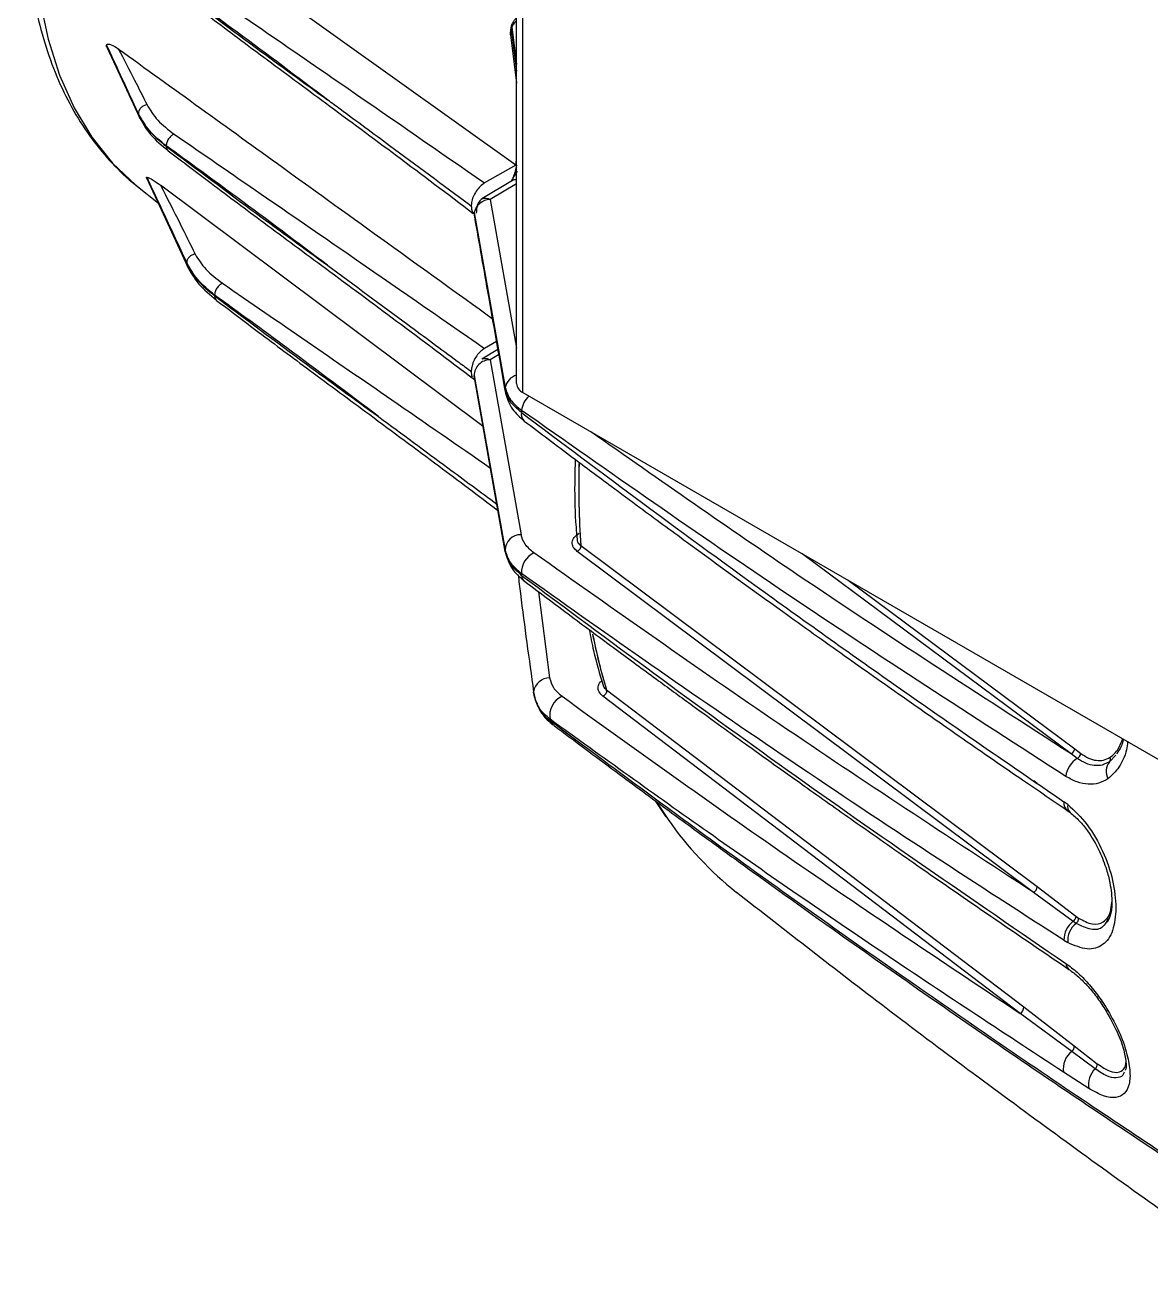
# Model space of a CAD drawing. Extents: x 17.3 to 113.1, y 4.8 to 84.5.
# Drawn here: x 18.523 to 22.114, y 65.107 to 69.109 of the extents above; entities that cross this region are included whole.
import ezdxf

# ---------------------------------------------------------------- set-up
doc = ezdxf.new("R2010")
doc.units = 0
doc.header["$MEASUREMENT"] = 0
doc.layers.add('OBJECT', color=7, linetype='CONTINUOUS')

msp = doc.modelspace()

# ---------------------------------------------------------------- linework, layer by layer
at = {"layer": 'OBJECT'}
for p, q in [((20.0903, 67.9657), (20.0903, 73.4978)), ((20.1108, 67.9371), (20.1108, 73.4692)), ((20.0879, 68.6628), (18.8152, 69.5717)), ((20.0715, 69.0785), (20.0903, 68.9235)), ((20.0735, 69.0957), (20.0903, 68.9626)), ((20.0754, 69.1022), (20.0903, 68.9843)), ((18.7849, 69.0368), (18.8881, 68.8144)), ((18.8842, 68.8258), (18.8842, 68.8267)), ((18.9732, 68.7227), (18.9732, 68.7238)), ((20.0879, 68.6628), (20.0903, 68.6805)), ((20.0879, 68.6628), (19.9887, 68.6055)), ((20.0803, 68.6222), (20.0936, 68.6435)), ((20.0903, 68.6626), (20.0888, 68.6524)), ((18.8818, 68.5942), (18.9482, 68.5412)), ((18.8818, 68.5942), (18.8859, 68.5909)), ((18.9117, 68.6202), (19.0423, 68.3369)), ((19.9842, 67.8284), (18.9553, 68.5981)), ((20.0779, 68.6138), (19.9801, 68.5546)), ((20.0903, 68.6028), (20.0063, 68.5526)), ((20.0764, 68.6125), (20.0727, 68.6102)), ((20.0063, 68.5526), (20.0903, 68.0791)), ((19.9461, 68.532), (19.9461, 68.5318)), ((20.054, 67.9479), (19.9555, 68.5103)), ((19.9556, 68.5109), (20.0544, 67.9528)), ((19.0386, 68.3479), (19.0386, 68.3517)), ((19.1275, 68.2456), (19.1275, 68.2479)), ((20.0306, 68.074), (19.9801, 68.0433)), ((20.0261, 68.0996), (19.9887, 68.078)), ((20.0335, 68.0576), (20.0062, 68.0413)), ((20.0062, 68.0413), (20.1048, 67.4838)), ((19.9461, 68.0043), (19.9461, 68.0045)), ((19.9555, 67.9912), (20.054, 67.4345)), ((20.0544, 67.4301), (19.9556, 67.9907)), ((20.1108, 67.9371), (22.3065, 66.6696)), ((20.2954, 67.4492), (20.2955, 67.4483)), ((20.2956, 67.4491), (21.7508, 66.3614)), ((20.2957, 67.4482), (20.2956, 67.4491)), ((21.7392, 66.3432), (20.284, 67.4307)), ((21.8593, 66.7848), (21.0014, 67.4231)), ((21.148, 67.3384), (21.8708, 66.8006)), ((20.1607, 67.3018), (20.1962, 67.0272)), ((20.1451, 66.9827), (20.151, 66.9541)), ((20.1512, 66.9565), (20.1532, 66.9507)), ((21.697, 65.9573), (20.3663, 66.9686)), ((20.3772, 66.9894), (20.3778, 66.9861)), ((20.3774, 66.9893), (21.7082, 65.9776)), ((20.3779, 66.986), (20.3774, 66.9893)), ((20.1529, 66.9484), (20.1622, 66.9315)), ((21.8708, 66.8006), (21.8903, 66.7861)), ((21.8792, 66.7704), (21.8593, 66.7848)), ((21.9822, 66.7595), (21.9699, 66.7542)), ((22.0018, 66.7804), (21.9822, 66.7595)), ((22.0084, 66.7912), (22.0048, 66.7835)), ((21.7508, 66.6905), (21.7405, 66.6986)), ((20.5331, 66.6353), (20.5668, 66.5839)), ((21.8487, 66.6233), (21.8364, 66.6322)), ((20.5377, 66.6301), (20.5741, 66.5754)), ((21.8463, 66.6053), (21.856, 66.5983)), ((21.7508, 66.3614), (21.875, 66.2673)), ((21.8659, 66.2507), (21.7392, 66.3432)), ((21.8752, 66.2443), (21.8659, 66.2507)), ((21.875, 66.2673), (21.8835, 66.2612)), ((21.9763, 66.2557), (21.9729, 66.2577)), ((21.9805, 66.2617), (21.9748, 66.2537)), ((21.8364, 66.1902), (21.8487, 66.1828)), ((21.8613, 65.8356), (21.697, 65.9573)), ((21.7082, 65.9776), (21.8695, 65.8538)), ((21.9363, 65.7798), (21.8613, 65.8356)), ((21.8695, 65.8538), (21.943, 65.7968)), ((21.9155, 65.7178), (21.8352, 65.7694))]:
    msp.add_line(p, q, dxfattribs=at)
at = {"layer": 'OBJECT', "flags": 128}
for points in [[(18.9582, 70.846), (18.8758, 70.6931), (18.8015, 70.5372), (18.736, 70.3793), (18.6797, 70.2207), (18.6331, 70.0625), (18.5965, 69.9059), (18.5701, 69.7521), (18.5542, 69.6022), (18.5489, 69.4574), (18.5542, 69.3187), (18.5701, 69.1872), (18.5965, 69.0638), (18.6331, 68.9495), (18.6797, 68.8451), (18.736, 68.7515), (18.8015, 68.6692), (18.8758, 68.599), (18.8818, 68.5942)], [(20.0715, 69.0785), (20.0713, 69.0859), (20.0735, 69.0957)], [(20.0903, 68.656), (20.089, 68.6542), (20.0883, 68.6522)], [(20.0803, 68.6222), (20.0797, 68.623), (20.0794, 68.6236), (20.0795, 68.6241), (20.0796, 68.6243)], [(19.9461, 68.532), (19.9437, 68.5337), (19.9418, 68.5351)], [(19.9555, 68.5103), (19.9556, 68.5015), (19.9564, 68.4975)], [(20.054, 67.9479), (20.0543, 67.9392), (20.055, 67.9356)], [(20.0544, 67.4301), (20.0561, 67.4225), (20.0563, 67.4219)], [(20.1466, 66.9719), (20.1451, 66.9813), (20.1451, 66.9827)], [(20.2103, 66.8753), (20.2092, 66.876), (20.2071, 66.8775)], [(21.9771, 65.9662), (21.9741, 65.965), (21.9721, 65.9644), (21.9712, 65.9645), (21.9712, 65.9645)]]:
    msp.add_lwpolyline(points, dxfattribs=at)
at = {"layer": 'OBJECT'}
for centre, radius, start, end in [((20.0957, 68.6516), 0.00741, 175.4409, 223.566), ((20.0638, 68.6241), 0.0166, 315.9456, 353.4648), ((20.0072, 68.4998), 0.0528, 91.0022, 167.843), ((20.0057, 67.9912), 0.0502, 89.4121, 179.9248), ((20.1028, 67.945), 0.0489, 104.7241, 170.8353), ((23.7552, 67.6392), 3.714, 175.1565, 175.2318), ((20.1254, 67.9692), 0.0352, 185.6954, 245.6246), ((20.18, 67.8716), 0.0739, 132.5372, 173.2811), ((20.1349, 67.8682), 0.0294, 169.3272, 228.4402), ((23.5351, 67.5924), 3.4405, 175.2008, 175.3118), ((23.0251, 67.6399), 2.7363, 178.511, 183.9952), ((23.0239, 67.6397), 2.735, 178.546, 183.9961), ((20.1045, 67.4334), 0.0505, 89.6487, 178.6563), ((22.8061, 67.6886), 2.7638, 185.2739, 185.3654), ((20.287, 67.438), 0.0141, 52.187, 53.1368), ((20.1773, 67.362), 0.0712, 116.1928, 181.4315), ((22.6254, 67.5884), 2.5297, 185.1751, 185.3118), ((20.1321, 67.3551), 0.0255, 181.9765, 231.0386), ((22.198, 67.5381), 1.9016, 191.2754, 196.7699), ((22.1912, 67.5362), 1.8945, 191.276, 196.7803), ((20.1963, 66.9755), 0.0517, 90.1476, 172.0304), ((20.2634, 66.9073), 0.0671, 114.3534, 190.5241), ((20.3722, 66.9828), 0.0083, 50.8683, 52.5132), ((21.8794, 67.4348), 1.7665, 197.792, 198.0173), ((20.2218, 66.8956), 0.0234, 197.7476, 230.9092), ((21.8501, 66.8035), 0.0209, 296.0762, 352.0007), ((21.9195, 66.7045), 0.0773, 121.3911, 173.6443), ((21.8695, 66.7891), 0.021, 297.4461, 351.8018), ((22.0183, 66.7288), 0.0474, 139.6871, 209.5943), ((21.9721, 66.7685), 0.0135, 318.0948, 25.1795), ((21.8623, 66.6267), 0.0264, 167.8749, 240.4355), ((21.873, 66.6168), 0.0251, 164.9287, 227.5819), ((21.4726, 67.2015), 1.0951, 214.8682, 231.6115), ((21.7305, 66.3615), 0.0202, 295.3153, 359.6635), ((21.9112, 66.1913), 0.0748, 127.3147, 180.8474), ((21.9202, 66.1885), 0.0717, 128.8736, 184.5848), ((21.8547, 66.2677), 0.0204, 303.4638, 358.8438), ((21.8639, 66.2604), 0.0196, 305.2618, 2.3787), ((21.8672, 66.1171), 0.0245, 181.3868, 233.2193), ((21.6892, 65.9748), 0.0192, 293.7437, 8.133), ((21.9036, 65.7806), 0.0693, 127.5624, 189.2919), ((21.8508, 65.8513), 0.0189, 303.9027, 7.5301), ((21.9248, 65.7942), 0.0184, 308.7664, 8.1638), ((21.9819, 65.73), 0.0675, 132.498, 190.3863)]:
    msp.add_arc(centre, radius, start, end, dxfattribs=at)
for centre, major_axis, start_param, end_param in [((17.9206, 71.1661), (-0.7463, 2.324), 3.50162, 3.503571), ((18.1707, 71.014), (-0.7659, 2.3851), 3.08982, 3.090948)]:
    msp.add_ellipse(centre, major_axis=major_axis, ratio=0.199933, start_param=start_param, end_param=end_param, dxfattribs=at)
for points, knots in [([(18.8976, 70.8181), (18.8959, 70.8151), (18.8683, 70.7662), (18.8191, 70.6692), (18.7534, 70.5267), (18.6955, 70.3824), (18.6454, 70.2374), (18.6034, 70.0926), (18.5698, 69.9487), (18.545, 69.8066), (18.529, 69.6671), (18.5222, 69.5311), (18.5246, 69.3993), (18.5364, 69.2726), (18.5576, 69.1518), (18.5882, 69.0378), (18.628, 68.9315), (18.6769, 68.8338), (18.7341, 68.7452), (18.8, 68.6676), (18.8513, 68.6163), (18.8825, 68.5943), (18.8869, 68.5912)], [0, 0, 0, 0, 0.003666, 0.058545, 0.113449, 0.168377, 0.223344, 0.278361, 0.333441, 0.388592, 0.443822, 0.499132, 0.554514, 0.609946, 0.665364, 0.720681, 0.775777, 0.83051, 0.884738, 0.938365, 0.991378, 1, 1, 1, 1]), ([(18.998, 69.2891), (19.1832, 69.1616), (19.514, 68.934), (19.8437, 68.7059), (19.9887, 68.6055)], [0, 0, 0, 0, 0.560008, 1, 1, 1, 1]), ([(19.4876, 68.8707), (19.3915, 68.943), (19.2201, 69.0721), (19.0486, 69.1966), (18.9732, 69.2513)], [0, 0, 0, 0, 0.560058, 1, 1, 1, 1]), ([(18.9732, 69.2502), (19.0692, 69.1782), (19.2407, 69.0496), (19.4121, 68.9254), (19.4876, 68.8707)], [0, 0, 0, 0, 0.5599417, 1, 1, 1, 1]), ([(18.9795, 69.2357), (19.0252, 69.2011), (19.1265, 69.1243), (19.2939, 68.9995), (19.4912, 68.8535), (19.7146, 68.6885), (19.8711, 68.5702), (19.9526, 68.5086)], [0, 0, 0, 0, 0.141474, 0.313268, 0.515383, 0.747816, 1, 1, 1, 1]), ([(20.0904, 69.1312), (20.0893, 69.1304), (20.0855, 69.1275), (20.0799, 69.1198), (20.0746, 69.1092), (20.072, 69.0986), (20.0712, 69.0905), (20.071, 69.084), (20.0713, 69.0804), (20.0715, 69.0784)], [0, 0, 0, 0, 0.0700503, 0.2484412, 0.4743853, 0.6656814, 0.7979083, 0.8858306, 1, 1, 1, 1]), ([(20.0903, 69.122), (20.0903, 69.122), (20.086, 69.1195), (20.0805, 69.1126), (20.077, 69.1055), (20.0754, 69.1022)], [0, 0, 0, 0, 0.000813, 0.551691, 1, 1, 1, 1]), ([(20.0754, 69.1022), (20.0754, 69.1025), (20.0753, 69.1029), (20.0751, 69.1031), (20.0749, 69.103), (20.0747, 69.1028), (20.0745, 69.1023), (20.0742, 69.1017), (20.074, 69.1007), (20.0737, 69.0995), (20.0735, 69.098), (20.0734, 69.0967), (20.0735, 69.096), (20.0735, 69.0957)], [0, 0, 0, 0, 0.13574, 0.194591, 0.250843, 0.311563, 0.37511, 0.438068, 0.500883, 0.619799, 0.750938, 0.873701, 1, 1, 1, 1]), ([(18.7842, 69.0372), (18.7838, 69.0381), (18.783, 69.04), (18.7826, 69.0422), (18.7827, 69.0433), (18.7827, 69.0437)], [0, 0, 0, 0, 0.376958, 0.756016, 1, 1, 1, 1]), ([(18.7827, 69.0437), (18.8017, 69.0031), (18.8355, 68.9307), (18.8693, 68.8579), (18.8842, 68.8258)], [0, 0, 0, 0, 0.560014, 1, 1, 1, 1]), ([(18.7831, 69.0455), (18.7834, 69.0463), (18.7842, 69.0484), (18.7892, 69.0492), (18.8009, 69.0461), (18.8126, 69.0384), (18.8203, 69.0334)], [0, 0, 0, 0, 0.0729686, 0.1943384, 0.4686987, 1, 1, 1, 1]), ([(18.8842, 68.8267), (18.8653, 68.8677), (18.8316, 68.9409), (18.7979, 69.0136), (18.7831, 69.0455)], [0, 0, 0, 0, 0.5600153, 1, 1, 1, 1]), ([(18.8203, 69.0334), (18.9949, 68.9074), (19.3923, 68.6207), (19.7901, 68.3342), (20.0131, 68.1736)], [0, 0, 0, 0, 0.439405, 1, 1, 1, 1]), ([(18.8203, 69.0334), (18.8378, 69.0001), (18.8689, 68.9408), (18.8987, 68.8812), (18.9119, 68.855)], [0, 0, 0, 0, 0.560038, 1, 1, 1, 1]), ([(18.9119, 68.855), (18.9084, 68.8541), (18.903, 68.8527), (18.8965, 68.8487), (18.8921, 68.8449), (18.8885, 68.8406), (18.8851, 68.8345), (18.8846, 68.8298), (18.8842, 68.8267)], [0, 0, 0, 0, 0.239578, 0.368434, 0.499997, 0.631562, 0.76042, 1, 1, 1, 1]), ([(18.9119, 68.855), (18.9221, 68.8381), (18.9424, 68.8044), (18.9795, 68.7758), (18.998, 68.7616)], [0, 0, 0, 0, 0.5007266, 1, 1, 1, 1]), ([(19.9418, 68.5351), (19.9414, 68.5353), (19.8561, 68.5984), (19.7183, 68.7002), (19.5676, 68.8115), (19.5015, 68.8603), (19.488, 68.8704), (19.4876, 68.8707)], [0, 0, 0, 0, 0.002275, 0.563506, 0.91051, 0.997261, 1, 1, 1, 1]), ([(18.9732, 68.7238), (18.9538, 68.7397), (18.9152, 68.7714), (18.8945, 68.8083), (18.8842, 68.8267)], [0, 0, 0, 0, 0.499957, 1, 1, 1, 1]), ([(18.8842, 68.8258), (18.8945, 68.8074), (18.9152, 68.7704), (18.9538, 68.7386), (18.9732, 68.7227)], [0, 0, 0, 0, 0.500043, 1, 1, 1, 1]), ([(18.8842, 68.8258), (18.8845, 68.8229), (18.885, 68.8187), (18.8874, 68.8155), (18.8882, 68.8145)], [0, 0, 0, 0, 0.695486, 1, 1, 1, 1]), ([(18.8859, 68.818), (18.8968, 68.7983), (18.9186, 68.7591), (18.9589, 68.7254), (18.979, 68.7087)], [0, 0, 0, 0, 0.501298, 1, 1, 1, 1]), ([(18.8882, 68.8145), (18.8883, 68.8142), (18.8893, 68.8127), (18.8917, 68.8107), (18.8942, 68.8095), (18.8953, 68.809)], [0, 0, 0, 0, 0.097608, 0.633584, 1, 1, 1, 1]), ([(18.998, 68.7616), (18.9948, 68.7598), (18.99, 68.757), (18.9841, 68.7511), (18.9802, 68.7459), (18.977, 68.7402), (18.9739, 68.7326), (18.9735, 68.7273), (18.9732, 68.7238)], [0, 0, 0, 0, 0.239486, 0.368381, 0.500001, 0.631618, 0.760514, 1, 1, 1, 1]), ([(18.998, 68.7616), (19.1832, 68.6341), (19.514, 68.4065), (19.8437, 68.1784), (19.9887, 68.078)], [0, 0, 0, 0, 0.560008, 1, 1, 1, 1]), ([(19.4876, 68.3432), (19.3915, 68.4155), (19.2201, 68.5447), (19.0486, 68.6691), (18.9732, 68.7238)], [0, 0, 0, 0, 0.560058, 1, 1, 1, 1]), ([(18.9732, 68.7227), (19.0692, 68.6507), (19.2407, 68.5221), (19.4121, 68.3979), (19.4876, 68.3432)], [0, 0, 0, 0, 0.5599417, 1, 1, 1, 1]), ([(18.9732, 68.7227), (18.9735, 68.7196), (18.9739, 68.7149), (18.9767, 68.7104), (18.9787, 68.709), (18.9796, 68.7084)], [0, 0, 0, 0, 0.508249, 0.781798, 1, 1, 1, 1]), ([(18.9795, 68.7083), (19.0252, 68.6736), (19.1265, 68.5968), (19.294, 68.4721), (19.4912, 68.326), (19.7158, 68.1601), (19.8736, 68.0409), (19.9562, 67.9784)], [0, 0, 0, 0, 0.1409457, 0.3120985, 0.5134602, 0.7450257, 1, 1, 1, 1]), ([(20.0883, 68.6522), (20.0876, 68.6483), (20.0859, 68.6393), (20.0819, 68.6297), (20.0796, 68.6243)], [0, 0, 0, 0, 0.436573, 1, 1, 1, 1]), ([(18.9118, 68.6202), (18.9116, 68.6204), (18.9109, 68.6212), (18.9102, 68.6224), (18.9098, 68.6239), (18.9105, 68.6241), (18.9109, 68.6242)], [0, 0, 0, 0, 0.071886, 0.242741, 0.497649, 1, 1, 1, 1]), ([(18.9109, 68.6242), (18.9347, 68.5728), (18.9773, 68.481), (19.0198, 68.3886), (19.0386, 68.3479)], [0, 0, 0, 0, 0.560009, 1, 1, 1, 1]), ([(18.9115, 68.6242), (18.914, 68.6235), (18.922, 68.6211), (18.9386, 68.6104), (18.952, 68.6005), (18.9553, 68.5981)], [0, 0, 0, 0, 0.259599, 0.819529, 1, 1, 1, 1]), ([(19.0386, 68.3517), (19.0148, 68.4028), (18.9725, 68.494), (18.9301, 68.5844), (18.9115, 68.6242)], [0, 0, 0, 0, 0.560013, 1, 1, 1, 1]), ([(18.9553, 68.5981), (18.9761, 68.5572), (19.0132, 68.4843), (19.0494, 68.4111), (19.0653, 68.3789)], [0, 0, 0, 0, 0.560018, 1, 1, 1, 1]), ([(19.9887, 68.6055), (19.9839, 68.6022), (19.9742, 68.5955), (19.9614, 68.5795), (19.9517, 68.5614), (19.9468, 68.5448), (19.9463, 68.5356), (19.9461, 68.532)], [0, 0, 0, 0, 0.217202, 0.434334, 0.650167, 0.86439, 1, 1, 1, 1]), ([(20.0755, 68.6119), (20.0756, 68.6125), (20.0763, 68.6168), (20.0785, 68.6197), (20.0803, 68.6222)], [0, 0, 0, 0, 0.148963, 1, 1, 1, 1]), ([(20.0756, 68.6125), (20.0758, 68.6131), (20.0765, 68.6149), (20.0769, 68.6145), (20.0772, 68.6142)], [0, 0, 0, 0, 0.35415, 1, 1, 1, 1]), ([(20.0903, 68.6148), (20.089, 68.6151), (20.0853, 68.6161), (20.0804, 68.6153), (20.0773, 68.6132), (20.0764, 68.6125)], [0, 0, 0, 0, 0.263749, 0.76922, 1, 1, 1, 1]), ([(19.9806, 68.5549), (19.9772, 68.5522), (19.9704, 68.547), (19.965, 68.5345), (19.9627, 68.5217), (19.9624, 68.5132), (19.9623, 68.5095)], [0, 0, 0, 0, 0.297146, 0.574414, 0.814611, 1, 1, 1, 1]), ([(19.9805, 68.5545), (19.9815, 68.5552), (19.9843, 68.557), (19.9902, 68.5577), (19.9979, 68.5567), (20.0035, 68.554), (20.0063, 68.5526)], [0, 0, 0, 0, 0.156124, 0.424595, 0.705887, 1, 1, 1, 1]), ([(19.9418, 68.5351), (19.9426, 68.5345), (19.944, 68.5334), (19.9454, 68.5323), (19.9461, 68.5318)], [0, 0, 0, 0, 0.560015, 1, 1, 1, 1]), ([(19.9461, 68.5318), (19.9465, 68.5273), (19.9473, 68.5176), (19.9515, 68.5089), (19.9558, 68.5068), (19.9566, 68.5064)], [0, 0, 0, 0, 0.418217, 0.892116, 1, 1, 1, 1]), ([(19.9555, 68.5103), (19.9555, 68.5103), (19.9555, 68.5104), (19.9555, 68.5105), (19.9555, 68.5106), (19.9555, 68.5107), (19.9555, 68.5108), (19.9555, 68.5109), (19.9555, 68.511), (19.9556, 68.511), (19.9556, 68.511), (19.9556, 68.511), (19.9556, 68.511), (19.9556, 68.511), (19.9556, 68.5109)], [0, 0, 0, 0, 0.14846, 0.270216, 0.325866, 0.380992, 0.499258, 0.560332, 0.615032, 0.666467, 0.718978, 0.77612, 0.84064, 1, 1, 1, 1]), ([(19.9563, 68.4976), (19.9711, 68.4128), (20.0039, 68.2255), (20.0369, 68.0382), (20.055, 67.9357)], [0, 0, 0, 0, 0.452479, 1, 1, 1, 1]), ([(19.0653, 68.3789), (19.0619, 68.378), (19.0567, 68.3767), (19.0504, 68.3729), (19.0462, 68.3692), (19.0427, 68.365), (19.0394, 68.3591), (19.0389, 68.3546), (19.0386, 68.3517)], [0, 0, 0, 0, 0.239572, 0.368432, 0.499999, 0.63156, 0.760426, 1, 1, 1, 1]), ([(19.0653, 68.3789), (19.0756, 68.362), (19.0963, 68.3284), (19.1337, 68.2999), (19.1523, 68.2857)], [0, 0, 0, 0, 0.501105, 1, 1, 1, 1]), ([(19.1275, 68.2479), (19.1082, 68.2639), (19.0696, 68.2959), (19.0489, 68.3331), (19.0386, 68.3517)], [0, 0, 0, 0, 0.499961, 1, 1, 1, 1]), ([(19.0386, 68.3479), (19.0489, 68.3296), (19.0696, 68.2929), (19.1082, 68.2614), (19.1275, 68.2456)], [0, 0, 0, 0, 0.500039, 1, 1, 1, 1]), ([(19.0386, 68.3479), (19.0388, 68.3451), (19.0393, 68.3411), (19.0417, 68.3379), (19.0424, 68.3369)], [0, 0, 0, 0, 0.695996, 1, 1, 1, 1]), ([(19.0402, 68.3403), (19.0511, 68.3208), (19.0729, 68.2818), (19.1132, 68.2483), (19.1333, 68.2315)], [0, 0, 0, 0, 0.50137, 1, 1, 1, 1]), ([(19.0424, 68.3369), (19.0425, 68.3367), (19.0435, 68.3352), (19.0458, 68.3333), (19.0483, 68.3321), (19.0494, 68.3316)], [0, 0, 0, 0, 0.097053, 0.624298, 1, 1, 1, 1]), ([(19.4876, 68.3432), (19.488, 68.3429), (19.5734, 68.2798), (19.7114, 68.1779), (19.862, 68.0666), (19.928, 68.0178), (19.9414, 68.0078), (19.9418, 68.0076)], [0, 0, 0, 0, 0.002739, 0.563971, 0.910975, 0.997725, 1, 1, 1, 1]), ([(19.1523, 68.2857), (19.1492, 68.2839), (19.1443, 68.2811), (19.1385, 68.2752), (19.1345, 68.27), (19.1313, 68.2643), (19.1283, 68.2567), (19.1278, 68.2514), (19.1275, 68.2479)], [0, 0, 0, 0, 0.239486, 0.368379, 0.5, 0.631622, 0.760508, 1, 1, 1, 1]), ([(19.1523, 68.2857), (19.3326, 68.1618), (19.6182, 67.9656), (19.9027, 67.7689), (20.0075, 67.6964)], [0, 0, 0, 0, 0.631556, 1, 1, 1, 1]), ([(19.6502, 67.8606), (19.5526, 67.9342), (19.3784, 68.0657), (19.2042, 68.1923), (19.1275, 68.2479)], [0, 0, 0, 0, 0.560064, 1, 1, 1, 1]), ([(19.1275, 68.2456), (19.2251, 68.1726), (19.3993, 68.0421), (19.5735, 67.9161), (19.6502, 67.8606)], [0, 0, 0, 0, 0.559937, 1, 1, 1, 1]), ([(19.1275, 68.2456), (19.1278, 68.2425), (19.1283, 68.2378), (19.1311, 68.2333), (19.1331, 68.2319), (19.1339, 68.2312)], [0, 0, 0, 0, 0.508242, 0.781794, 1, 1, 1, 1]), ([(19.1339, 68.2311), (19.1784, 68.1974), (19.2769, 68.1227), (19.4398, 68.0014), (19.6317, 67.8595), (19.8326, 67.7113), (19.9685, 67.6086), (20.0313, 67.5612)], [0, 0, 0, 0, 0.149262, 0.330514, 0.543757, 0.788987, 1, 1, 1, 1]), ([(19.9887, 68.078), (19.9845, 68.0752), (19.9756, 68.0691), (19.963, 68.0544), (19.9528, 68.0365), (19.947, 68.019), (19.9463, 68.0089), (19.9461, 68.0045)], [0, 0, 0, 0, 0.1876001, 0.4047628, 0.6207737, 0.8351753, 1, 1, 1, 1]), ([(19.9807, 68.0435), (19.9811, 68.0438), (19.9832, 68.0454), (19.9886, 68.0463), (19.9968, 68.0458), (20.003, 68.0429), (20.0062, 68.0413)], [0, 0, 0, 0, 0.055337, 0.345773, 0.660666, 1, 1, 1, 1]), ([(19.9461, 68.0045), (19.9453, 68.0051), (19.9438, 68.0061), (19.9424, 68.0071), (19.9418, 68.0076)], [0, 0, 0, 0, 0.560018, 1, 1, 1, 1]), ([(19.9418, 68.0076), (19.9426, 68.007), (19.944, 68.0059), (19.9454, 68.0048), (19.9461, 68.0043)], [0, 0, 0, 0, 0.560015, 1, 1, 1, 1]), ([(19.9461, 68.0043), (19.9462, 67.9988), (19.9463, 67.9925), (19.949, 67.9887), (19.9493, 67.9883)], [0, 0, 0, 0, 0.887076, 1, 1, 1, 1]), ([(19.9556, 67.9907), (19.9556, 67.9907), (19.9556, 67.9908), (19.9556, 67.9909), (19.9556, 67.991), (19.9556, 67.991), (19.9555, 67.9911), (19.9555, 67.9912), (19.9555, 67.9912), (19.9555, 67.9913), (19.9555, 67.9913), (19.9555, 67.9914), (19.9555, 67.9913), (19.9555, 67.9913), (19.9555, 67.9912)], [0, 0, 0, 0, 0.156114, 0.220098, 0.277037, 0.329652, 0.38159, 0.436517, 0.497311, 0.615066, 0.669946, 0.725272, 0.848175, 1, 1, 1, 1]), ([(20.0544, 67.9528), (20.0586, 67.9395), (20.0669, 67.9132), (20.0934, 67.8912), (20.1066, 67.8803)], [0, 0, 0, 0, 0.503406, 1, 1, 1, 1]), ([(20.106, 67.8736), (20.0931, 67.8848), (20.0666, 67.9077), (20.0583, 67.9343), (20.054, 67.9479)], [0, 0, 0, 0, 0.488529, 1, 1, 1, 1]), ([(20.055, 67.9357), (20.0607, 67.9179), (20.0713, 67.8848), (20.1015, 67.8584), (20.1154, 67.8462)], [0, 0, 0, 0, 0.536103, 1, 1, 1, 1]), ([(20.106, 67.8736), (20.2347, 67.7769), (20.4997, 67.5777), (20.9169, 67.2741), (21.3638, 66.9564), (21.6762, 66.7421), (21.8364, 66.6322)], [0, 0, 0, 0, 0.22962, 0.472827, 0.72962, 1, 1, 1, 1]), ([(21.8427, 66.713), (21.5443, 66.9053), (20.9516, 67.2874), (20.387, 67.6835), (20.1066, 67.8803)], [0, 0, 0, 0, 0.50338, 1, 1, 1, 1]), ([(19.6502, 67.8606), (19.6506, 67.8603), (19.7244, 67.8058), (19.8503, 67.7128), (19.9757, 67.6201), (20.0277, 67.5816)], [0, 0, 0, 0, 0.003235, 0.586481, 1, 1, 1, 1]), ([(20.1154, 67.8462), (20.1667, 67.8075), (20.2586, 67.7382), (20.3817, 67.6464), (20.4778, 67.5751), (20.558, 67.516), (20.7093, 67.405), (20.902, 67.2653), (21.1318, 67.1013), (21.2792, 66.9973), (21.388, 66.9212), (21.4703, 66.8638), (21.5751, 66.7911), (21.7027, 66.7032), (21.7959, 66.6397), (21.8463, 66.6054)], [0, 0, 0, 0, 0.091691, 0.164516, 0.21848, 0.261782, 0.305976, 0.484375, 0.598107, 0.703048, 0.737316, 0.783985, 0.843321, 0.915325, 1, 1, 1, 1]), ([(21.8593, 66.7848), (21.5667, 66.9733), (21.0445, 67.3097), (20.5468, 67.6585), (20.3279, 67.8118)], [0, 0, 0, 0, 0.560269, 1, 1, 1, 1]), ([(20.2775, 67.7242), (20.2769, 67.6984), (20.2749, 67.6246), (20.2772, 67.5395), (20.2823, 67.4818), (20.2834, 67.469)], [0, 0, 0, 0, 0.295112, 0.844482, 1, 1, 1, 1]), ([(20.1458, 67.4259), (20.1354, 67.4347), (20.1145, 67.4522), (20.108, 67.4733), (20.1048, 67.4838)], [0, 0, 0, 0, 0.50157, 1, 1, 1, 1]), ([(20.284, 67.4307), (20.2792, 67.4351), (20.2695, 67.4438), (20.2667, 67.4598), (20.2728, 67.4756), (20.2843, 67.4841), (20.2901, 67.4883)], [0, 0, 0, 0, 0.249768, 0.499524, 0.749281, 1, 1, 1, 1]), ([(20.054, 67.4345), (20.0583, 67.4206), (20.0666, 67.3934), (20.0931, 67.3711), (20.106, 67.3602)], [0, 0, 0, 0, 0.511471, 1, 1, 1, 1]), ([(20.2835, 67.4691), (20.2838, 67.4657), (20.2844, 67.4585), (20.2915, 67.4525), (20.2954, 67.4492)], [0, 0, 0, 0, 0.455979, 1, 1, 1, 1]), ([(20.2957, 67.4482), (20.2955, 67.4465), (20.2953, 67.444), (20.2938, 67.4405), (20.2923, 67.4379), (20.2905, 67.4355), (20.2878, 67.4328), (20.2855, 67.4315), (20.284, 67.4307)], [0, 0, 0, 0, 0.24273, 0.372399, 0.504166, 0.63532, 0.763244, 1, 1, 1, 1]), ([(20.1066, 67.3542), (20.0934, 67.3657), (20.0669, 67.3889), (20.0586, 67.4163), (20.0544, 67.4301)], [0, 0, 0, 0, 0.496594, 1, 1, 1, 1]), ([(20.0563, 67.4219), (20.0624, 67.4039), (20.073, 67.3723), (20.1031, 67.3464), (20.1161, 67.3352)], [0, 0, 0, 0, 0.568308, 1, 1, 1, 1]), ([(21.7392, 66.3432), (21.4674, 66.5207), (20.9243, 66.8757), (20.4052, 67.2426), (20.1458, 67.4259)], [0, 0, 0, 0, 0.500229, 1, 1, 1, 1]), ([(20.0956, 67.3553), (20.098, 67.3355), (20.113, 67.2112), (20.1305, 67.087), (20.1451, 66.9827)], [0, 0, 0, 0, 0.159705, 1, 1, 1, 1]), ([(21.8364, 66.1902), (21.6762, 66.2935), (21.3638, 66.4949), (20.9169, 66.7942), (20.4997, 67.0806), (20.2347, 67.2688), (20.106, 67.3602)], [0, 0, 0, 0, 0.27038, 0.527173, 0.77038, 1, 1, 1, 1]), ([(20.1066, 67.3542), (20.387, 67.1461), (20.9516, 66.7271), (21.5443, 66.321), (21.8427, 66.1165)], [0, 0, 0, 0, 0.49662, 1, 1, 1, 1]), ([(20.1161, 67.3352), (20.1689, 67.2956), (20.2689, 67.2206), (20.4115, 67.115), (20.5377, 67.0223), (20.6471, 66.9424), (20.7397, 66.8753), (20.818, 66.8188), (20.9058, 66.7558), (21.0204, 66.674), (21.1768, 66.5634), (21.369, 66.4288), (21.5976, 66.2706), (21.7636, 66.1579), (21.8525, 66.0975)], [0, 0, 0, 0, 0.094184, 0.178279, 0.25229, 0.31622, 0.370071, 0.413844, 0.452487, 0.522312, 0.611971, 0.721467, 0.850805, 1, 1, 1, 1]), ([(20.3224, 67.1812), (20.3267, 67.1586), (20.3386, 67.0972), (20.3556, 67.0399), (20.3664, 67.0037)], [0, 0, 0, 0, 0.366847, 1, 1, 1, 1]), ([(20.1962, 67.0272), (20.199, 67.0165), (20.2047, 66.9951), (20.2254, 66.9773), (20.2357, 66.9684)], [0, 0, 0, 0, 0.498606, 1, 1, 1, 1]), ([(20.3663, 66.9686), (20.3614, 66.9731), (20.3516, 66.9822), (20.3501, 66.9984), (20.3542, 67.0108), (20.3612, 67.0164), (20.3626, 67.0175)], [0, 0, 0, 0, 0.306866, 0.61383, 0.920869, 1, 1, 1, 1]), ([(20.367, 67.0038), (20.3671, 67.0025), (20.3675, 66.9972), (20.3731, 66.9928), (20.3772, 66.9894)], [0, 0, 0, 0, 0.252823, 1, 1, 1, 1]), ([(20.1975, 66.8951), (20.1845, 66.9063), (20.1582, 66.9292), (20.1505, 66.9575), (20.1466, 66.9719)], [0, 0, 0, 0, 0.490951, 1, 1, 1, 1]), ([(20.2357, 66.9684), (20.4732, 66.7976), (20.9492, 66.4552), (21.4473, 66.1235), (21.697, 65.9573)], [0, 0, 0, 0, 0.498752, 1, 1, 1, 1]), ([(20.3779, 66.986), (20.3778, 66.9843), (20.3776, 66.9817), (20.376, 66.9782), (20.374, 66.9747), (20.3707, 66.9711), (20.3677, 66.9694), (20.3663, 66.9686)], [0, 0, 0, 0, 0.251191, 0.383289, 0.515914, 0.77076, 1, 1, 1, 1]), ([(20.1996, 66.8885), (20.1858, 66.8999), (20.1653, 66.9169), (20.1589, 66.9401), (20.1553, 66.9489), (20.1544, 66.9511)], [0, 0, 0, 0, 0.6050571, 0.9028562, 1, 1, 1, 1]), ([(20.1675, 66.9218), (20.1695, 66.9178), (20.1778, 66.9011), (20.1945, 66.8877), (20.2071, 66.8775)], [0, 0, 0, 0, 0.240066, 1, 1, 1, 1]), ([(21.8352, 65.7694), (21.6381, 65.8989), (21.2544, 66.1511), (20.709, 66.5267), (20.3647, 66.7746), (20.1975, 66.8951)], [0, 0, 0, 0, 0.351668, 0.685, 1, 1, 1, 1]), ([(22.4514, 65.3139), (22.2714, 65.432), (21.8887, 65.6832), (21.3196, 66.0747), (20.7474, 66.4808), (20.3797, 66.7544), (20.1996, 66.8885)], [0, 0, 0, 0, 0.231034, 0.491147, 0.750677, 1, 1, 1, 1]), ([(20.2103, 66.8753), (20.2758, 66.8262), (20.3975, 66.7351), (20.5677, 66.6096), (20.7103, 66.5054), (20.8274, 66.4206), (20.928, 66.3482), (21.022, 66.281), (21.1745, 66.1727), (21.3868, 66.0235), (21.6465, 65.8443), (21.8938, 65.6763), (22.1212, 65.524), (22.3, 65.406), (22.4084, 65.3349), (22.4453, 65.3109), (22.4529, 65.306)], [0, 0, 0, 0, 0.091394, 0.169729, 0.235019, 0.287274, 0.329576, 0.371807, 0.414711, 0.535339, 0.656432, 0.759178, 0.860398, 0.952733, 0.990285, 1, 1, 1, 1]), ([(21.9843, 66.7743), (21.9936, 66.7819), (22.0103, 66.7958), (22.0197, 66.8223), (22.0239, 66.8341)], [0, 0, 0, 0, 0.554512, 1, 1, 1, 1]), ([(22.0256, 66.8331), (22.0253, 66.8305), (22.0228, 66.8116), (22.0151, 66.8006), (22.0084, 66.7912)], [0, 0, 0, 0, 0.141602, 1, 1, 1, 1]), ([(22.0398, 66.8236), (22.0386, 66.8148), (22.0342, 66.7832), (22.0139, 66.7394), (21.9893, 66.7168), (21.9771, 66.7054)], [0, 0, 0, 0, 0.1610539, 0.5807622, 1, 1, 1, 1]), ([(21.9699, 66.7542), (21.9663, 66.7523), (21.9551, 66.7468), (21.9335, 66.7468), (21.9065, 66.7532), (21.8883, 66.7647), (21.8792, 66.7704)], [0, 0, 0, 0, 0.137489, 0.424017, 0.712372, 1, 1, 1, 1]), ([(21.8903, 66.7861), (21.8986, 66.7806), (21.9151, 66.7697), (21.9398, 66.7631), (21.9635, 66.7635), (21.9773, 66.7707), (21.9843, 66.7743)], [0, 0, 0, 0, 0.249686, 0.500038, 0.748854, 1, 1, 1, 1]), ([(21.9771, 66.7054), (21.9673, 66.7), (21.9479, 66.6891), (21.9142, 66.6864), (21.8787, 66.6931), (21.8547, 66.7064), (21.8427, 66.713)], [0, 0, 0, 0, 0.251427, 0.50031, 0.75055, 1, 1, 1, 1]), ([(21.8487, 66.6233), (21.8701, 66.6034), (21.9128, 66.5636), (21.9625, 66.4752), (21.9961, 66.3797), (22.0004, 66.322), (22.0026, 66.2932)], [0, 0, 0, 0, 0.250566, 0.500351, 0.750175, 1, 1, 1, 1]), ([(21.856, 66.5983), (21.866, 66.5897), (21.8853, 66.5731), (21.9184, 66.532), (21.9493, 66.4789), (21.9717, 66.4208), (21.9831, 66.376), (21.9887, 66.3388), (21.9901, 66.3038), (21.9862, 66.2692), (21.9786, 66.2551), (21.9745, 66.2475)], [0, 0, 0, 0, 0.100452, 0.193913, 0.35623, 0.485967, 0.581605, 0.658013, 0.752699, 0.867349, 1, 1, 1, 1]), ([(20.7923, 66.3438), (20.9508, 66.2202), (21.2807, 65.9628), (21.7931, 65.5837), (22.193, 65.2949), (22.4203, 65.1393), (22.4673, 65.1072)], [0, 0, 0, 0, 0.290039, 0.603907, 0.918117, 1, 1, 1, 1]), ([(21.8835, 66.2612), (21.8984, 66.2531), (21.9282, 66.237), (21.9633, 66.2461), (21.9852, 66.2717), (21.9881, 66.301), (21.9891, 66.3116)], [0, 0, 0, 0, 0.281619, 0.56276, 0.843289, 1, 1, 1, 1]), ([(22.0026, 66.2932), (22.0004, 66.2676), (21.9961, 66.2165), (21.9625, 66.1716), (21.9127, 66.1556), (21.8701, 66.1737), (21.8487, 66.1828)], [0, 0, 0, 0, 0.24993, 0.499886, 0.749919, 1, 1, 1, 1]), ([(21.9748, 66.2537), (21.9706, 66.2464), (21.9587, 66.2261), (21.9237, 66.2203), (21.8914, 66.2363), (21.8752, 66.2443)], [0, 0, 0, 0, 0.2193928, 0.6090844, 1, 1, 1, 1]), ([(21.8427, 66.1165), (21.8547, 66.1076), (21.8788, 66.0898), (21.9143, 66.0534), (21.9479, 66.012), (21.9674, 65.9815), (21.9771, 65.9662)], [0, 0, 0, 0, 0.250785, 0.500021, 0.750018, 1, 1, 1, 1]), ([(21.8525, 66.0975), (21.8626, 66.09), (21.8829, 66.075), (21.914, 66.0433), (21.9444, 66.0063), (21.9622, 65.9785), (21.9712, 65.9645)], [0, 0, 0, 0, 0.244741, 0.492319, 0.744746, 1, 1, 1, 1]), ([(21.9771, 65.9662), (21.9895, 65.9437), (22.0143, 65.8987), (22.0376, 65.8327), (22.0488, 65.775), (22.0466, 65.7294), (22.0313, 65.699), (22.0035, 65.6862), (21.9647, 65.6905), (21.9319, 65.7087), (21.9155, 65.7178)], [0, 0, 0, 0, 0.124845, 0.24983, 0.374893, 0.499993, 0.625062, 0.749967, 0.874601, 1, 1, 1, 1]), ([(21.9712, 65.9645), (21.9836, 65.9421), (22.0082, 65.8979), (22.0298, 65.8378), (22.0331, 65.8103), (22.0347, 65.7968)], [0, 0, 0, 0, 0.345041, 0.681671, 1, 1, 1, 1]), ([(21.943, 65.7968), (21.9545, 65.7889), (21.9774, 65.7731), (22.005, 65.7666), (22.024, 65.7747), (22.0337, 65.7868), (22.0341, 65.799), (22.0342, 65.8)], [0, 0, 0, 0, 0.244549, 0.489373, 0.734241, 0.979134, 1, 1, 1, 1]), ([(22.0347, 65.7968), (22.0348, 65.7964), (22.0369, 65.7846), (22.0341, 65.7795), (22.0314, 65.7747)], [0, 0, 0, 0, 0.041038, 1, 1, 1, 1]), ([(22.029, 65.7701), (22.0275, 65.7666), (22.0226, 65.7548), (22.0037, 65.7499), (21.9743, 65.755), (21.949, 65.7715), (21.9363, 65.7798)], [0, 0, 0, 0, 0.123056, 0.414314, 0.706653, 1, 1, 1, 1])]:
    msp.add_open_spline(points, degree=3, knots=knots, dxfattribs=at)

doc.saveas('drawing.dxf')
